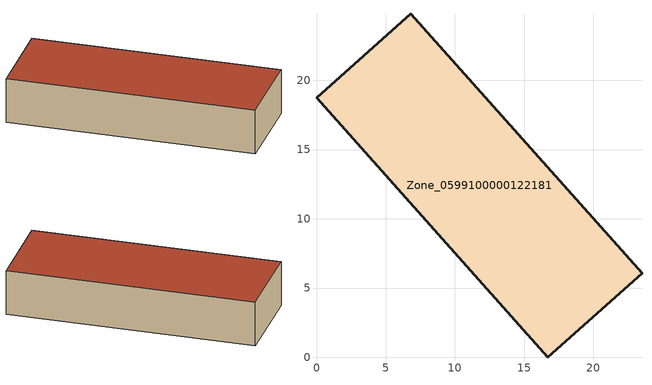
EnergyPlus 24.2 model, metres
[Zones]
Zone_0599100000122181
 floor ground (C_G): 23.51,6.07 16.71,0 0,18.74 6.81,24.81 z0
 wall outside (C_F): 23.51,6.07 6.81,24.81 0,18.74 16.71,0 23.51,6.07 z0:4.7
 roof outside (C_R): 16.71,0 23.51,6.07 6.81,24.81 0,18.74 z4.7
[BUILDING]
Pand.0599100000122181: North Axis=0; Terrain=City; Loads Convergence Tolerance Value=0.04; Temperature Convergence Tolerance Value=0.4; Solar Distribution=FullExterior; Maximum Number of Warmup Days=25; Minimum Number of Warmup Days=1
[Site:Location]
Rotterdam.The.Hague.AP_ZH_NLD Design_Conditions: Latitude=51.96; Longitude=4.45; Time Zone=1; Elevation=-4.5
[SITE:GROUNDTEMPERATURE:BUILDINGSURFACE]
18, 18, 18, 18, 18, 18, 18, 18, 18, 18, 18, 18
[MATERIAL] Thermal Absorptance=0.9; Solar Absorptance=0.7; Visible Absorptance=0.7
Name | Roughness | Thickness | Conductivity | Density | Specific Heat
G.D.1965 | MediumSmooth | 0.15 | 1 | 540 | 1210
F.D.1965 | Rough | 0.3 | 0.857143 | 1920 | 840
R.D.1965 | MediumRough | 0.2 | 0.08 | 1500 | 1000
[CONSTRUCTION]
C_G: G.D.1965
C_F: F.D.1965
C_R: R.D.1965
[ZONE]
Zone_0599100000122181: Type=1; Multiplier=1; Ceiling Height=Autocalculate; Volume=Autocalculate; Floor Area=autocalculate; Part of Total Floor Area=Yes
[ZONEINFILTRATION:DESIGNFLOWRATE]
Infil_Zone_0599100000122181: Zone or ZoneList or Space or SpaceList=Zone_0599100000122181; Schedule=AlwaysOn; Design Flow Rate Calculation Method=Flow/Area; Flow Rate per Floor Area=0.0042; Constant Term Coefficient=1; Temperature Term Coefficient=0; Velocity Term Coefficient=0; Velocity Squared Term Coefficient=0
[HVACTEMPLATE:ZONE:IDEALLOADSAIRSYSTEM]
Zone_0599100000122181: Maximum Heating Supply Air Temperature=50; Minimum Cooling Supply Air Temperature=13; Maximum Heating Supply Air Humidity Ratio=0.0156; Minimum Cooling Supply Air Humidity Ratio=0.0077; Heating Limit=NoLimit; Cooling Limit=NoLimit; Dehumidification Control Type=ConstantSensibleHeatRatio; Cooling Sensible Heat Ratio=0.7; Dehumidification Setpoint=60; Humidification Control Type=None; Humidification Setpoint=30; Outdoor Air Method=None; Outdoor Air Flow Rate per Person=0.00944; Outdoor Air Flow Rate per Zone Floor Area=0; Outdoor Air Flow Rate per Zone=0; Demand Controlled Ventilation Type=None; Outdoor Air Economizer Type=NoEconomizer; Heat Recovery Type=None; Sensible Heat Recovery Effectiveness=0.7; Latent Heat Recovery Effectiveness=0.65
[ZONECONTROL:THERMOSTAT]
ThermostatControl_Zone_0599100000122181: Zone or ZoneList=Zone_0599100000122181; Control Type Schedule=DualSetpointControlType; Control 1=Thermostat_Zone_0599100000122181; Temperature Difference Between Cutout And Setpoint=0
[THERMOSTATSETPOINT:DUALSETPOINT]
Thermostat_Zone_0599100000122181: Heating Setpoint Temperature Schedule=HeatingSetpoint_Zone_0599100000122181; Cooling Setpoint Temperature Schedule=CoolingSetpoint_Zone_0599100000122181
[SCHEDULE:COMPACT]
HeatingSetpoint_Zone_0599100000122181: Through: 12/31, For: AllDays, Until: 24:00, 21
CoolingSetpoint_Zone_0599100000122181: Through: 12/31, For: AllDays, Until: 24:00, 24
DualSetpointControlType: Through: 12/31, For: AllDays, Until: 24:00, 4
AlwaysOn: Through: 12/31, For: AllDays, Until: 24:00, 1
